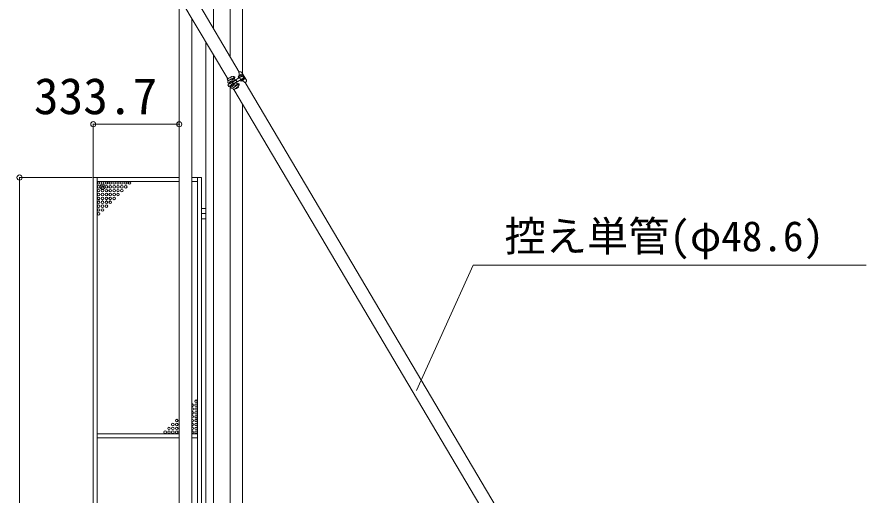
# Model space of a CAD drawing. Units: millimetres, scale not verified. Extents: x -9305 to 9305, y -6415 to 6415.
# Drawn here: x 2343 to 5639, y -1861 to -7 of the extents above; entities that cross this region are included whole.
import ezdxf
from ezdxf.enums import TextEntityAlignment as Align

# ---------------------------------------------------------------- set-up
doc = ezdxf.new("R2010")
doc.units = ezdxf.units.MM
doc.header["$LTSCALE"] = 40
doc.header["$PDMODE"] = 32
doc.header["$PDSIZE"] = 20
for name, color, linetype, lineweight in [('0-0_0', 134, 'Continuous', 18), ('0-2_ACCG-3018', 134, 'Continuous', 18), ('0-4_CLG-72', 134, 'Continuous', 18), ('0-9_TEXT', 134, 'Continuous', 18), ('0-A_ﾒッｼュﾊﾟﾈﾙ用ﾌﾞﾛッｸ', 134, 'Continuous', 18), ('0-D_寸法', 134, 'Continuous', 18)]:
    doc.layers.add(name, color=color, linetype=linetype, lineweight=lineweight)
doc.styles.add('ＭＳ ゴシック', font='')
doc.styles.get('ＭＳ ゴシック').set_extended_font_data('MS Gothic')

msp = doc.modelspace()

# ---------------------------------------------------------------- linework, layer by layer
at = {"layer": '0-0_0'}
for p, q in [((2634.86, -629.46), (2351.69, -629.46)), ((2352.69, -3632.46), (2352.69, -629.46)), ((2352.69, -633.46), (2352.69, -3628.46))]:
    msp.add_line(p, q, dxfattribs=at)
for centre in [(3022.86, -1512.46), (3022.86, -1527.46), (3022.86, -1542.46), (3022.86, -1557.46), (3022.86, -1572.46), (3022.86, -1587.46), (3022.86, -1602.46), (3022.86, -1617.46)]:
    msp.add_arc(centre, 5, 250.372, 109.628, dxfattribs=at)
msp.add_point((2352.69, -629.46), dxfattribs=at)
at = {"layer": '0-2_ACCG-3018'}
for centre in [(3037.86, -1497.46), (3037.86, -1512.46), (3037.86, -1527.46), (3037.86, -1542.46), (2962.86, -1572.46), (3037.86, -1557.46), (3037.86, -1572.46), (2917.86, -1617.46), (2932.86, -1602.46), (2932.86, -1617.46), (2947.86, -1587.46), (2947.86, -1602.46), (2947.86, -1617.46), (2962.86, -1587.46), (2962.86, -1602.46), (2962.86, -1617.46), (3037.86, -1587.46), (3037.86, -1602.46), (3037.86, -1617.46)]:
    msp.add_circle(centre, 5, dxfattribs=at)
at = {"layer": '0-4_CLG-72'}
for p, q in [((3169.88, -160.9), (3169.88, 723.66)), ((3218.48, 724.52), (3218.48, -227.09)), ((3105.86, 486.84), (3105.86, -52.24)), ((3205.39, -221.18), (3024.36, 86.09)), ((2972.58, 62.58), (2972.58, -3291.39)), ((3160.71, -247.06), (2979.36, 58.07)), ((3021.18, -12.3), (3021.18, -3290.53)), ((3075.86, -104.3), (3075.86, -3637.47)), ((3105.86, -154.78), (3105.86, -3637.47)), ((3203.83, -222.12), (3208.12, -219.54)), ((3214.98, -221.26), (3233.52, -252.11)), ((3159.04, -248.16), (3162.44, -253.81)), ((3167.3, -259.24), (3167.15, -261.33)), ((3167.3, -259.24), (3173.59, -255.45)), ((3177.42, -258.99), (3172.2, -262.1)), ((3178.43, -257.22), (3177.92, -256.36)), ((3217.64, -234.82), (3178.42, -258.38)), ((3186.87, -252.14), (3178.43, -257.22)), ((3193.1, -250.73), (3179.06, -259.17)), ((3179.14, -248.77), (3184.15, -244.41)), ((3197.18, -257.62), (3183.14, -266.05)), ((3222.8, -243.4), (3183.51, -267)), ((3183.75, -246.95), (3186.87, -252.14)), ((3184.15, -244.41), (3187.13, -241.82)), ((3184.46, -248.12), (3187.44, -245.54)), ((3193.05, -262.43), (3184.61, -267.5)), ((3187.37, -239.01), (3187.54, -239.28)), ((3187.54, -239.28), (3188.24, -240.46)), ((3191.86, -250.31), (3193.06, -250.76)), ((3196.17, -267.62), (3193.05, -262.43)), ((3197.02, -258.88), (3197.18, -257.62)), ((3201.95, -238.41), (3216.09, -230.85)), ((3203.46, -241.24), (3201.95, -238.41)), ((3203.46, -241.24), (3217.6, -233.68)), ((3209.24, -239.87), (3208.46, -238.56)), ((3209.24, -239.86), (3208.46, -238.56)), ((3223.78, -243.97), (3210.47, -252.9)), ((3212.25, -255.56), (3210.47, -252.9)), ((3211.9, -232.64), (3212.11, -232.98)), ((3225.56, -246.62), (3212.25, -255.56)), ((3214.38, -236.78), (3213.76, -235.73)), ((3214.38, -236.77), (3213.76, -235.73)), ((3215.18, -249.74), (3214.39, -248.44)), ((3216.88, -252.57), (3216.83, -252.49)), ((3222.8, -243.4), (3217.64, -234.82)), ((3224.08, -242.62), (3218.93, -234.04)), ((3220.16, -246.4), (3219.54, -245.35)), ((3220.16, -246.4), (3219.54, -245.35)), ((3222.02, -249.48), (3221.82, -249.14)), ((3231.81, -258.98), (3227.52, -261.55)), ((3228.79, -260.78), (5210.72, -3606.61)), ((3161.47, -270.14), (3165.24, -276.4)), ((3168.78, -264.18), (3161.61, -268.49)), ((3169.97, -264.63), (3162.95, -268.85)), ((3166.76, -277.06), (3165.24, -276.4)), ((3173.94, -272.75), (3166.76, -277.06)), ((3174.09, -271.49), (3167.07, -275.71)), ((3169.88, -275.18), (3169.88, -3290.53)), ((3177.6, -276.38), (3175.67, -275.52)), ((3182.6, -267.5), (3177.36, -270.67)), ((3183.89, -272.59), (3177.6, -276.37)), ((3183.5, -288.87), (3180.1, -283.21)), ((3184.61, -267.5), (3185.12, -268.35)), ((3185.03, -288.04), (5165.92, -3632.13)), ((3192.4, -270.84), (3202.28, -267.04)), ((3194.14, -283.65), (3193.5, -282.59)), ((3195.46, -266.45), (3199.15, -265.03)), ((3204.72, -267.88), (3204.01, -266.7)), ((3204.88, -268.15), (3204.72, -267.88)), ((3218.48, -344.51), (3218.48, -3291.39)), ((2638.86, -629.46), (2638.86, -3632.46)), ((2638.86, -629.46), (2972.58, -629.46)), ((2653.86, -629.46), (2653.86, -3632.46)), ((2653.86, -644.46), (2972.58, -644.46)), ((3021.18, -629.46), (3058.86, -629.46)), ((3021.18, -644.46), (3043.86, -644.46)), ((3043.86, -629.46), (3043.86, -3632.46)), ((3058.86, -629.46), (3058.86, -3632.46)), ((3058.88, -749.46), (3075.88, -749.46)), ((3075.88, -769.46), (3058.58, -769.46)), ((2653.86, -1623.46), (2972.58, -1623.46)), ((2653.86, -1639.46), (2972.58, -1639.46)), ((3021.18, -1623.46), (3043.86, -1623.46)), ((3021.18, -1639.46), (3043.86, -1639.46))]:
    msp.add_line(p, q, dxfattribs=at)
for points in [[(3204.14, -235.26), (3204.66, -236.12), (3205.69, -236.38), (3212.97, -232), (3213.23, -230.97), (3212.71, -230.11), (3211.68, -229.85), (3204.4, -234.23)], [(3215.29, -253.82), (3215.16, -253.6), (3223.74, -248.45), (3223.86, -248.67), (3223.61, -249.7), (3216.32, -254.08)]]:
    msp.add_lwpolyline(points, close=True, dxfattribs=at)
for points in [[(3173.17, -240.54), (3178.12, -237.57), (3176.74, -237.23), (3169.88, -241.35), (3169.4, -242.23)], [(3196.86, -279.97), (3201.16, -277.39), (3202.19, -277.64), (3202.71, -278.5), (3202.45, -279.53), (3195.16, -283.91), (3194.14, -283.65)], [(3058.58, -789.46), (3075.88, -789.46), (3075.88, -749.46)]]:
    msp.add_lwpolyline(points, dxfattribs=at)
for centre, radius, start, end in [((3193.44, -229.18), 12.56, 312.657, 34.206), ((3210.69, -223.83), 5, 31, 121), ((3218.07, -234.56), 4.2, 31, 118.138), ((3220.62, -230.2), 1, 121, 211), ((3204.15, -314.95), 80.6, 105.423, 124.034), ((3166.48, -258.19), 5.57, 137.372, 210.388), ((3167.4, -257.09), 6.94, 214.378, 272.187), ((3162.01, -254.07), 0.5, 317.372, 31), ((3611.88, -1087.06), 946.72, 116.612, 118.341), ((3175.08, -251.75), 10.8, 223.889, 254.374), ((3186.98, -259.05), 15.09, 191.649, 230.351), ((3178.34, -251.92), 7.12, 215.652, 262.611), ((3183.08, -253.3), 6, 130.983, 210.722), ((3157.04, -276.88), 28.24, 17.412, 44.575), ((3187.71, -258.56), 10.3, 182.363, 240.239), ((3183.94, -241.07), 4, 31, 111.589), ((3185.46, -245.92), 2, 130.983, 211), ((3185.82, -240.32), 2, 310.983, 31), ((3184.81, -242.52), 4, 310.983, 31), ((3170.56, -268.76), 28.24, 20.465, 40.88), ((3171.1, -268.44), 28.24, 22.532, 38.817), ((3200.29, -251.08), 10.25, 1.771, 60.229), ((3216.41, -267.4), 12.56, 27.794, 109.343), ((3218.07, -234.56), 1, 31, 118.138), ((3223.22, -243.14), 1, 303.862, 31), ((3223.22, -243.14), 4.2, 303.862, 31), ((3229.89, -245.63), 1, 211, 301), ((3229.23, -254.69), 5, 301, 31), ((3179.54, -277.29), 6.94, 149.813, 207.622), ((3178.14, -277.59), 5.57, 211.612, 284.628), ((3185.35, -273.18), 8.38, 162.538, 202.434), ((3179.68, -283.46), 0.5, 31, 104.628), ((3046.56, -74.26), 247.98, 302.584, 309.014), ((3187.48, -270.15), 5.56, 151.537, 213.434), ((3145.71, -217.68), 80.6, 297.966, 316.577), ((3190.25, -265.24), 6, 211.278, 291.017), ((3197.88, -266.59), 2, 211, 291.017), ((3200.58, -268.76), 4, 31, 111.017), ((3203, -268.91), 2, 31, 111.017), ((3201.45, -270.21), 4, 310.411, 31)]:
    msp.add_arc(centre, radius, start, end, dxfattribs=at)
at = {"layer": '0-9_TEXT'}
msp.add_lwpolyline([(3893.89, -1455.05), (4114.38, -968.88), (5638.93, -968.88)], dxfattribs=at)
at = {"layer": '0-A_ﾒッｼュﾊﾟﾈﾙ用ﾌﾞﾛッｸ'}
for centre in [(2659.86, -650.46), (2674.86, -650.46), (2689.86, -650.46), (2704.86, -650.46), (2719.86, -650.46), (2734.86, -650.46), (2749.86, -650.46), (2764.86, -650.46), (2779.86, -650.46), (2659.86, -665.46), (2659.86, -680.46), (2659.86, -695.46), (2674.86, -665.46), (2674.86, -680.46), (2674.86, -695.46), (2689.86, -665.46), (2689.86, -680.46), (2689.86, -695.46), (2704.86, -665.46), (2704.86, -680.46), (2704.86, -695.46), (2719.86, -665.46), (2719.86, -680.46), (2719.86, -695.46), (2734.86, -665.46), (2734.86, -680.46), (2734.86, -695.46), (2749.86, -665.46), (2749.86, -680.46), (2764.86, -665.46), (2659.86, -710.46), (2659.86, -725.46), (2674.86, -710.46), (2674.86, -725.46), (2689.86, -710.46), (2689.86, -725.46), (2704.86, -710.46), (2704.86, -725.46), (2719.86, -710.46), (2659.86, -740.46), (2659.86, -755.46), (2674.86, -740.46), (2674.86, -755.46), (2689.86, -740.46), (2659.86, -770.46)]:
    msp.add_circle(centre, 5, dxfattribs=at)
msp.add_point((2674.86, -665.46), dxfattribs=at)
at = {"layer": '0-D_寸法'}
for p, q in [((2638.86, -629.46), (2638.86, -421.75)), ((2972.58, -422.75), (2638.86, -422.75)), ((2642.86, -422.75), (2968.58, -422.75)), ((2972.58, -627.46), (2972.58, -421.75))]:
    msp.add_line(p, q, dxfattribs=at)
for p in [(2638.86, -422.75), (2972.58, -422.75)]:
    msp.add_point(p, dxfattribs=at)

# ---------------------------------------------------------------- texts
at = {"layer": '0-9_TEXT', "style": 'ＭＳ ゴシック'}
msp.add_text('控え単管(φ48.6)', height=117.3, dxfattribs=at).set_placement((4235.78, -950.72), align=Align.BOTTOM_LEFT)
at = {"layer": '0-D_寸法', "style": 'ＭＳ ゴシック'}
msp.add_text('333.7', height=140.8, dxfattribs=at).set_placement((2408.47, -426.02), align=Align.BOTTOM_LEFT)

doc.saveas('drawing.dxf')
